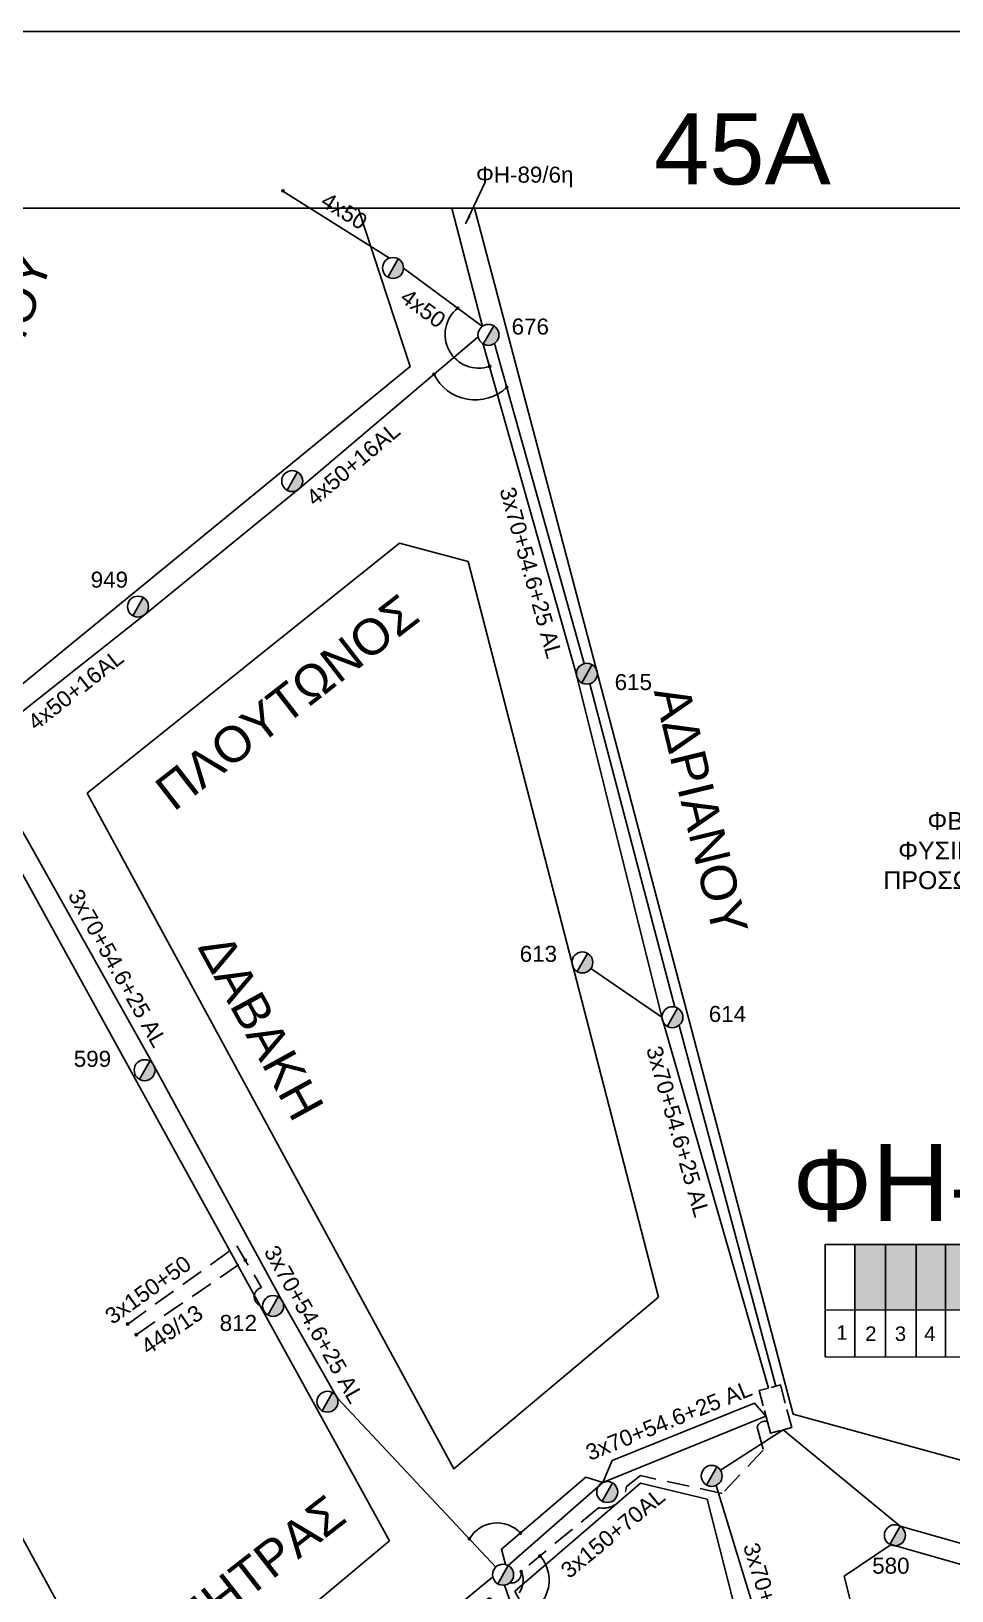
# Model space of a CAD drawing. Header units: millimetres. Extents: x 7477 to 9676, y 1828 to 2857.
# Drawn here: x 7796.4 to 7899.8, y 2680.2 to 2855.5 of the extents above; entities that cross this region are included whole.
import ezdxf
from ezdxf.enums import TextEntityAlignment as Align

# ---------------------------------------------------------------- set-up
doc = ezdxf.new("R2010")
doc.units = ezdxf.units.MM
doc.linetypes.add('DASHED', pattern=[19.05, 12.7, -6.35])
for name, color, linetype, lineweight in [('3x150+50', 7, 'Continuous', 30), ('3x150+70AL', 7, 'DASHED', 30), ('3x70+54.6+25 AL', 7, 'SYN_LINE', 30), ('4x50', 7, 'Continuous', 30), ('4x50+16AL', 7, 'Continuous', 30), ('text διευθύνσεων', 250, 'Continuous', 30), ('Υπόβαθρο ΔΕΗ', 7, 'Continuous', 30)]:
    doc.layers.add(name, color=color, linetype=linetype, lineweight=lineweight)
for name, color, linetype in [('Pillar OTE', 7, 'Continuous'), ('TEXT ΚΑΛΩΔΙΩΝ', 7, 'Continuous'), ('Άγνωστα', 7, 'Continuous'), ('Επιγραφές - Σχήματα', 7, 'Continuous'), ('Καλώδια ΧΤ   3x150AL+50CU', 7, 'DASHED'), ('Περίπτερο', 7, 'Continuous'), ('Στύλος Ξύλινος', 7, 'Continuous'), ('Στύλος Ξύλινος @ 1', 7, 'Continuous'), ('Στύλος ΦΜ', 7, 'Continuous'), ('Στύλος ΦΜ @ 1', 7, 'Continuous'), ('Συνδέσεις', 7, 'Continuous')]:
    doc.layers.add(name, color=color, linetype=linetype)
doc.styles.add('arial', font='ARIAL.TTF')
doc.styles.get("Standard").update_dxf_attribs({"font": 'ARIAL.TTF'})
doc.linetypes.add('SYN_LINE', pattern='A,0.5,-0.0001,["/\\/\\/\\/",Standard,S=0.1,R=0,X=0,Y=-0.05],-0.25', length=0.7501)
doc.dimstyles.new('ISO-25', dxfattribs={"dimtxt": 2.5, "dimasz": 2.5, "dimexe": 1.25, "dimexo": 0.625, "dimtad": 1, "dimtxsty": 'Standard', "dimcen": 2.5, "dimadec": 0, "dimazin": 0, "dimtfac": 1, "dimtmove": 0, "dimatfit": 3, "dimfxl": 1, "dimarcsym": 0})

# ---------------------------------------------------------------- blocks, each defined once
blk = doc.blocks.new('ΥΠΑΡΧΩΝ ΤΣΙΜΕΝΤΕΝΙΟΣ ΣΤΥΛΟΣ')
at = {"layer": 'Στύλος ΦΜ'}
blk.add_hatch(color=7, dxfattribs=at).paths.add_polyline_path([(-1.29, -2.28, 0.574793), (2.62, 0, 0.268822), (1.3, 2.27)])
at = {"layer": 'Στύλος ΦΜ', "color": 7}
blk.add_line((-1.29, -2.28), (1.3, 2.27), dxfattribs=at)
blk.add_circle((0, 0), 2.62, dxfattribs=at)
at = {"layer": 'Στύλος ΦΜ', "flags": 4}
for tag, p in [('ΑΡΙΘΜΟΣ', (-4.68, 8.05)), ('ΤΥΠΟΣ', (-4.91, 3.03))]:
    blk.add_attdef(tag, p, '', height=4, dxfattribs=at)
blk = doc.blocks.new('ΥΠΑΡΧΩΝ ΞΥΛΙΝΟΣ ΣΤΥΛΟΣ')
at = {"layer": 'Στύλος Ξύλινος'}
h = blk.add_hatch(color=7, dxfattribs=at)
h.paths.add_polyline_path([(-2.62, 0, 0.270008), (-1.29, -2.28), (1.3, 2.27, 0.576266)])
h.paths.add_polyline_path([(-1.29, -2.28, 0.574793), (2.62, 0, 0.268822), (1.3, 2.27)])
at = {"layer": 'Στύλος Ξύλινος', "color": 7}
blk.add_line((-1.29, -2.28), (1.3, 2.27), dxfattribs=at)
blk.add_circle((0, 0), 2.62, dxfattribs=at)
at = {"layer": 'Στύλος Ξύλινος', "flags": 4}
for tag, p in [('ΑΡΙΘΜΟΣ', (-4.91, 8.6)), ('ΤΥΠΟΣ', (-4.85, 3.39))]:
    blk.add_attdef(tag, p, '', height=4, dxfattribs=at)
blk = doc.blocks.new('PILLAR YPOSTATHMOU')
at = {"layer": 'Περίπτερο', "ltscale": 40}
for points in [[(540.426, 2525.117), (540.426, 2526.013), (541.511, 2526.013)], [(541.816, 2526.013), (542.907, 2526.013), (542.907, 2524.949)], [(541.586, 2523.532), (540.426, 2523.532), (540.426, 2524.862)], [(542.907, 2524.593), (542.907, 2523.532), (541.917, 2523.532)]]:
    blk.add_lwpolyline(points, dxfattribs=at)
blk = doc.blocks.new('_ΣΥΝΔΕΣΗ')
at = {"layer": 'Συνδέσεις', "linetype": 'SYN_LINE', "ltscale": 40}
blk.add_hatch(color=256, dxfattribs=at).paths.add_polyline_path([(0.5, -0.01, 1), (-0.5, -0.01, 1)])
at = {"layer": 'Συνδέσεις'}
blk.add_circle((0, -0.01), 0.5, dxfattribs=at)

msp = doc.modelspace()

# ---------------------------------------------------------------- hatches: boundary and pattern name
at = {"layer": 'Καλώδια ΧΤ   3x150AL+50CU', "linetype": 'DASHED', "lineweight": -3, "ltscale": 0.2}
h = msp.add_hatch(color=30, dxfattribs=at)
h.dxf.hatch_style = 1
h.paths.add_polyline_path([(7892.39, 2719.17), (7888.95, 2719.17), (7888.95, 2711.81), (7892.39, 2711.81)])
h = msp.add_hatch(color=1, dxfattribs=at)
h.dxf.hatch_style = 1
h.paths.add_polyline_path([(7892.39, 2711.81), (7895.83, 2711.8), (7895.83, 2719.17), (7892.39, 2719.17)])
h = msp.add_hatch(color=27, dxfattribs=at)
h.dxf.hatch_style = 1
h.paths.add_polyline_path([(7899.13, 2719.17), (7895.83, 2719.17), (7895.83, 2711.8), (7899.13, 2711.8)])
h = msp.add_hatch(color=173, dxfattribs=at)
h.dxf.hatch_style = 1
h.paths.add_polyline_path([(7902.42, 2719.17), (7899.13, 2719.17), (7899.13, 2711.8), (7902.42, 2711.8)])

# ---------------------------------------------------------------- linework, layer by layer
at = {"layer": '3x150+50', "color": 27, "linetype": 'DASHED', "lineweight": -3, "ltscale": 0.2}
msp.add_lwpolyline([(7807.22, 2710.23), (7819.48, 2719.02), (7822.26, 2714.33, 0.841026), (7822.38, 2712.25, 15.206676)], format="xyb", dxfattribs=at)
msp.add_lwpolyline([(7808.18, 2709.03), (7820.44, 2717.4)], dxfattribs=at)
at = {"layer": '3x150+70AL', "color": 151, "linetype": 'DASHED', "lineweight": -3, "ltscale": 0.2}
for points in [[(7879.12, 2699.25, 0.436543), (7877.96, 2698.63), (7878.66, 2696.05), (7874.04, 2691.19), (7864.86, 2693.19), (7863.27, 2691.97, -0.442796), (7860.14, 2689.58), (7851.44, 2682.42, -0.516733), (7850.15, 2681.14, -12.603663)], [(7851.44, 2682.42, -0.771058), (7847.86, 2679.44), (7837.91, 2671.43, -0.646771), (7834.62, 2668.8), (7829.52, 2664.76, -0.686188), (7825.88, 2661.67), (7814.87, 2651.11, -0.78702), (7813.98, 2649.7)]]:
    msp.add_lwpolyline(points, format="xyb", dxfattribs=at)
at = {"layer": '3x70+54.6+25 AL', "color": 6, "linetype": 'SYN_LINE', "lineweight": -3, "ltscale": 15}
for points in [[(7843.65, 2835.63), (7847.09, 2822.36)], [(7879.24, 2703.04), (7867.26, 2744.72), (7857.66, 2783.18), (7847.19, 2820.37)]]:
    msp.add_lwpolyline(points, dxfattribs=at)
at = {"layer": '3x70+54.6+25 AL', "color": 62, "linetype": 'SYN_LINE', "lineweight": -3, "ltscale": 15}
for points in [[(7848.45, 2820.44), (7858.51, 2784.45)], [(7859.15, 2782.18), (7868.73, 2745.85)], [(7869.19, 2743.8), (7880.06, 2703.25)]]:
    msp.add_lwpolyline(points, dxfattribs=at)
at = {"layer": '3x70+54.6+25 AL', "color": 27, "linetype": 'SYN_LINE', "lineweight": -3, "ltscale": 15}
for points in [[(7790.05, 2774.88), (7796.16, 2764.26), (7810.24, 2739.14), (7824.55, 2712.89), (7830.77, 2701.92), (7848.61, 2682.92)], [(7878.95, 2699.89), (7877.65, 2701.34), (7861.66, 2694.88), (7860.62, 2692.42), (7858.71, 2693.01), (7849.23, 2684.91), (7849.68, 2683.2)]]:
    msp.add_lwpolyline(points, dxfattribs=at)
at = {"layer": '3x70+54.6+25 AL', "color": 30, "linetype": 'SYN_LINE', "lineweight": -3, "ltscale": 15}
for points in [[(7878.95, 2699.89), (7860.62, 2692.42), (7850, 2683.08)], [(7848.26, 2681.81), (7826.79, 2664.09), (7813.45, 2651.1)], [(7849.56, 2680.89), (7862.51, 2643.66), (7882.45, 2624.09)]]:
    msp.add_lwpolyline(points, dxfattribs=at)
at = {"layer": '3x70+54.6+25 AL', "color": 1, "linetype": 'SYN_LINE', "lineweight": -3, "ltscale": 10}
msp.add_lwpolyline([(7880.9, 2698.34), (7873.85, 2693.8)], dxfattribs=at)
at = {"layer": '3x70+54.6+25 AL', "color": 173, "linetype": 'SYN_LINE', "lineweight": -3, "ltscale": 15}
msp.add_lwpolyline([(7942.86, 2672.17), (7932.14, 2676.73), (7894.03, 2687.51), (7880.9, 2698.34)], dxfattribs=at)
at = {"layer": '3x70+54.6+25 AL', "color": 1, "linetype": 'SYN_LINE', "lineweight": -3, "ltscale": 15}
msp.add_lwpolyline([(7873.35, 2692.09), (7881.82, 2664.38), (7905.67, 2630.74)], dxfattribs=at)
at = {"layer": '4x50', "color": 6, "linetype": 'SYN_LINE', "lineweight": -3, "ltscale": 15}
msp.add_lwpolyline([(7824.64, 2837.54), (7836.65, 2830.03)], dxfattribs=at)
at = {"layer": '4x50', "color": 6, "linetype": 'SYN_LINE', "lineweight": -3, "ltscale": 12}
msp.add_lwpolyline([(7838.22, 2828.91), (7847.09, 2822.36)], dxfattribs=at)
at = {"layer": '4x50', "color": 6, "linetype": 'SYN_LINE', "lineweight": -3, "ltscale": 10}
msp.add_lwpolyline([(7867.26, 2744.72), (7859.29, 2750.2)], dxfattribs=at)
at = {"layer": '4x50+16AL', "color": 62, "linetype": 'Continuous', "lineweight": -3, "ltscale": 0.2}
msp.add_lwpolyline([(7846.61, 2821.17), (7826.6, 2804.2), (7809.09, 2789.92), (7790.05, 2774.88), (7773.18, 2760.87), (7764.77, 2741.71)], dxfattribs=at)
at = {"layer": 'Pillar OTE', "lineweight": -3, "ltscale": 40}
for points in [[(7885.62, 2706.53), (7885.62, 2719.17), (7915.95, 2719.17), (7915.95, 2706.5), (7885.62, 2706.53)], [(7888.95, 2706.53), (7888.95, 2719.17)], [(7892.39, 2706.52), (7892.39, 2719.17)], [(7895.83, 2706.52), (7895.83, 2719.17)], [(7899.13, 2706.52), (7899.13, 2719.17)], [(7885.62, 2711.81), (7915.95, 2711.78)]]:
    msp.add_lwpolyline(points, dxfattribs=at)
at = {"layer": 'Επιγραφές - Σχήματα', "lineweight": -3}
msp.add_lwpolyline([(7476.75, 2855.51), (9675.5, 2855.53), (9675.51, 1836.39), (7476.75, 1836.37)], close=True, dxfattribs=at)
at = {"layer": 'Υπόβαθρο ΔΕΗ', "lineweight": -3}
for points in [[(7515.98, 2835.63), (9502.35, 2835.63), (9502.35, 1846.95), (7515.98, 1846.95)], [(7866.88, 2713.26), (7843.88, 2693.95), (7802.65, 2769.89), (7837.77, 2797.98), (7845.5, 2795.93)], [(7794.16, 2763.03), (7765.91, 2740.38), (7808.38, 2662.24), (7836.64, 2685.88)], [(7893.03, 2685.45), (7887.75, 2681.9), (7897.5, 2643.27), (7983.62, 2607.72), (7991.87, 2613.86), (7998.17, 2655.36)]]:
    msp.add_lwpolyline(points, close=True, dxfattribs=at)
for points in [[(7793.12, 2835.63), (7763.03, 2758.64), (7763.03, 2758.64), (7765.3, 2757.55), (7838.96, 2817.83), (7833.13, 2835.63)], [(7902.45, 2835.63), (7919.28, 2829.25), (7918.03, 2738.12), (7940.17, 2693.35), (7936.95, 2685.04), (7882.02, 2700.1), (7846.18, 2835.63)], [(7850.73, 2680.2), (7864.85, 2692.33), (7872.34, 2690.53), (7891.53, 2615.31), (7884.6, 2616.75), (7850.73, 2680.2)]]:
    msp.add_lwpolyline(points, dxfattribs=at)
for centre, radius, start, end in [((7846.68, 2821.45), 3.79, 128.627, 288.8045), ((7846.28, 2819.25), 5.16, 206.2615, 313.5402), ((7848.74, 2684.26), 3.61, 43.3487, 149.5315), ((7850.47, 2681.45), 4.12, 217.8342, 41.3549)]:
    msp.add_arc(centre, radius, start, end, dxfattribs=at)

# ---------------------------------------------------------------- block references
at = {"layer": '3x150+50', "lineweight": -3, "ltscale": 0.2, "yscale": 2, "rotation": 14.81221144084849}
msp.add_blockref('PILLAR YPOSTATHMOU', (8647.28, -2319.55), dxfattribs=at)
at = {"layer": 'Στύλος Ξύλινος @ 1', "lineweight": -3, "ltscale": 40}
ref = msp.add_blockref('ΥΠΑΡΧΩΝ ΞΥΛΙΝΟΣ ΣΤΥΛΟΣ', (7858.83, 2783.32), dxfattribs=dict(at, xscale=0.4499999999998181, yscale=0.4499999999998181, zscale=0.4499999999998181))
ref.add_attrib('ΤΥΠΟΣ', '615', (7861.95, 2781.48), dxfattribs={"layer": 'Στύλος Ξύλινος', "height": 1.8, "rotation": 360, "flags": 4})
at = {"layer": 'Στύλος ΦΜ @ 1', "lineweight": -3, "ltscale": 40}
for p, xscale, yscale, zscale in [((7837.04, 2828.92), 0.449999999999818, 0.449999999999818, 0.449999999999818), ((7825.71, 2804.97), 0.449999999999818, 0.449999999999818, 0.449999999999818), ((7829.67, 2701.5), 0.4499999999998181, 0.4499999999998181, 0.4499999999998181), ((7872.86, 2693.16), 0.4499999999998181, 0.4499999999998181, 0.4499999999998181), ((7861.12, 2691.35), 0.4499999999998181, 0.4499999999998181, 0.4499999999998181), ((7849.41, 2682.06), 0.4499999999998181, 0.4499999999998181, 0.4499999999998181)]:
    msp.add_blockref('ΥΠΑΡΧΩΝ ΤΣΙΜΕΝΤΕΝΙΟΣ ΣΤΥΛΟΣ', p, dxfattribs=dict(at, xscale=xscale, yscale=yscale, zscale=zscale))
ref = msp.add_blockref('ΥΠΑΡΧΩΝ ΤΣΙΜΕΝΤΕΝΙΟΣ ΣΤΥΛΟΣ', (7847.77, 2821.4), dxfattribs=dict(at, xscale=0.449999999999818, yscale=0.449999999999818, zscale=0.449999999999818))
ref.add_attrib('ΤΥΠΟΣ', '676', (7850.37, 2821.44), dxfattribs={"layer": 'Στύλος ΦΜ', "height": 1.8, "flags": 4})
ref = msp.add_blockref('ΥΠΑΡΧΩΝ ΤΣΙΜΕΝΤΕΝΙΟΣ ΣΤΥΛΟΣ', (7808.38, 2790.86), dxfattribs=dict(at, xscale=0.449999999999818, yscale=0.449999999999818, zscale=0.449999999999818))
ref.add_attrib('ΑΡΙΘΜΟΣ', '949', (7803.06, 2792.99), dxfattribs={"layer": 'Στύλος ΦΜ', "height": 1.8, "flags": 4})
ref = msp.add_blockref('ΥΠΑΡΧΩΝ ΤΣΙΜΕΝΤΕΝΙΟΣ ΣΤΥΛΟΣ', (7858.32, 2750.87), dxfattribs=dict(at, xscale=0.4499999999998181, yscale=0.4499999999998181, zscale=0.4499999999998181))
ref.add_attrib('ΤΥΠΟΣ', '613', (7851.28, 2750.94), dxfattribs={"layer": 'Στύλος ΦΜ', "height": 1.8, "flags": 4})
ref = msp.add_blockref('ΥΠΑΡΧΩΝ ΤΣΙΜΕΝΤΕΝΙΟΣ ΣΤΥΛΟΣ', (7868.44, 2744.71), dxfattribs=dict(at, xscale=0.4499999999998181, yscale=0.4499999999998181, zscale=0.4499999999998181))
ref.add_attrib('ΑΡΙΘΜΟΣ', '614', (7872.53, 2744.18), dxfattribs={"layer": 'Στύλος ΦΜ', "height": 1.8, "flags": 4})
ref = msp.add_blockref('ΥΠΑΡΧΩΝ ΤΣΙΜΕΝΤΕΝΙΟΣ ΣΤΥΛΟΣ', (7809.12, 2738.76), dxfattribs=dict(at, xscale=0.4499999999998181, yscale=0.4499999999998181, zscale=0.4499999999998181))
ref.add_attrib('ΤΥΠΟΣ', '599', (7801.16, 2739.14), dxfattribs={"layer": 'Στύλος ΦΜ', "height": 1.8, "flags": 4})
ref = msp.add_blockref('ΥΠΑΡΧΩΝ ΤΣΙΜΕΝΤΕΝΙΟΣ ΣΤΥΛΟΣ', (7823.56, 2712.26), dxfattribs=dict(at, xscale=0.4499999999998181, yscale=0.4499999999998181, zscale=0.4499999999998181))
ref.add_attrib('ΑΡΙΘΜΟΣ', '812', (7817.56, 2709.45), dxfattribs={"layer": 'Στύλος ΦΜ', "height": 1.8, "flags": 4})
ref = msp.add_blockref('ΥΠΑΡΧΩΝ ΤΣΙΜΕΝΤΕΝΙΟΣ ΣΤΥΛΟΣ', (7893.45, 2686.49), dxfattribs=dict(at, xscale=0.4499999999998532, yscale=0.4499999999998532, zscale=0.4499999999998532))
ref.add_attrib('ΑΡΙΘΜΟΣ', '580', (7890.9, 2682.17), dxfattribs={"layer": 'Στύλος ΦΜ', "height": 1.8, "flags": 4})
at = {"layer": 'Συνδέσεις', "lineweight": -3, "xscale": 0.25, "yscale": 0.25, "zscale": 0.25}
for p in [(7824.68, 2837.59), (7844.31, 2824.41), (7841.65, 2816.96), (7847.9, 2817.86), (7849.83, 2815.5), (7820.44, 2717.41), (7807.22, 2710.23), (7808.18, 2709.03), (7845.63, 2686.09), (7851.37, 2686.74), (7853.57, 2684.17), (7851.44, 2682.42)]:
    msp.add_blockref('_ΣΥΝΔΕΣΗ', p, dxfattribs=at)

# ---------------------------------------------------------------- texts
at = {"lineweight": -3, "ltscale": 30, "char_height": 1.63, "width": 11.2573, "attachment_point": 1}
for s, insert in [('1', (7886.87, 2710.09)), ('2', (7890.11, 2709.96)), ('3', (7893.44, 2709.96)), ('4', (7896.74, 2709.96))]:
    msp.add_mtext(s, dxfattribs=dict(at, insert=insert))
at = {"layer": 'text διευθύνσεων', "color": 7, "lineweight": -3}
msp.add_text('ΣΟΛΩΜΟY', height=4, rotation=70.3978, dxfattribs=at).set_placement((7792.11, 2816.93), align=Align.MIDDLE_CENTER)
at = {"layer": 'text διευθύνσεων', "color": 7, "lineweight": -3, "ltscale": 40, "char_height": 4, "width": 94.4586, "attachment_point": 1, "style": 'arial'}
for s, insert, rotation in [('ΠΛOYTΩNOΣ', (7809.94, 2770.91), 37.8032), ('AΔPIANOY', (7870.22, 2782.32), 283.7025), ('ΔABAKH', (7818.52, 2754.52), 298.7624), ('ΔHMHTPAΣ', (7805.29, 2672.37), 37.931)]:
    msp.add_mtext(s, dxfattribs=dict(at, insert=insert, rotation=rotation))
at = {"layer": 'TEXT ΚΑΛΩΔΙΩΝ', "linetype": 'Continuous', "lineweight": -3, "ltscale": 0.2}
for s, rotation, p in [('4x50', 327.9891, (7831.56, 2835.33)), ('4x50', 323.5482, (7840.43, 2824.39)), ('4x50+16AL', 40.2964, (7832.55, 2806.89)), ('3x70+54.6+25 AL', 285.725, (7852.55, 2794.68)), ('4x50+16AL', 38.3057, (7801.36, 2781.52)), ('3x70+54.6+25 AL', 299.2705, (7806.09, 2750.22)), ('3x70+54.6+25 AL', 286.031, (7869.08, 2731.87)), ('3x70+54.6+25 AL', 299.5463, (7828.15, 2710.2)), ('3x150+50', 35.6351, (7809.5, 2714.08)), ('3x70+54.6+25 AL', 21.9841, (7868.03, 2699.39)), ('3x150+70AL', 39.4358, (7861.74, 2686.73)), ('3x70+54.6+25 AL', 287.0001, (7880.13, 2676.07))]:
    msp.add_text(s, height=1.8, rotation=rotation, dxfattribs=at).set_placement(p, align=Align.MIDDLE_CENTER)
at = {"layer": 'Άγνωστα', "lineweight": -3, "ltscale": 40, "insert": (7846.37, 2840.31), "char_height": 1.8, "width": 27.758, "attachment_point": 1, "line_spacing_factor": 3, "style": 'arial'}
msp.add_mtext('ΦΗ-89/6η', dxfattribs=at)
at = {"layer": 'Άγνωστα', "lineweight": -3, "ltscale": 40, "insert": (7808.5, 2708.18), "char_height": 1.8, "width": 27.758, "attachment_point": 1, "rotation": 34.2541, "style": 'arial'}
msp.add_mtext('449/13', dxfattribs=at)
at = {"layer": 'Επιγραφές - Σχήματα', "lineweight": -3, "insert": (7866.37, 2846.31), "char_height": 8, "width": 15.5504, "attachment_point": 1, "style": 'arial'}
msp.add_mtext('45A', dxfattribs=at)
at = {"layer": 'Υπόβαθρο ΔΕΗ', "lineweight": -3, "attachment_point": 1}
for s, insert, char_height, width in [('{\\W8.64836; }ΦΒ \\P{\\W4.42067; }ΦΥΣΙΚΟ \\P{\\W2.28183; }ΠΡΟΣΩΠΟ', (7890.39, 2767.78), 2, 17.2548), ('Φ{\\H1.0833x;H}-89', (7881.95, 2730.47), 8, 84.6573)]:
    msp.add_mtext(s, dxfattribs=dict(at, insert=insert, char_height=char_height, width=width))

# ---------------------------------------------------------------- leaders
at = {"layer": 'Επιγραφές - Σχήματα', "lineweight": -3, "ltscale": 40}
msp.add_leader([(7845.2, 2833.87), (7847.41, 2838.55)], dimstyle='ISO-25', override={"dimasz": 1, "dimtad": 0}, dxfattribs=at)

doc.saveas('drawing.dxf')
